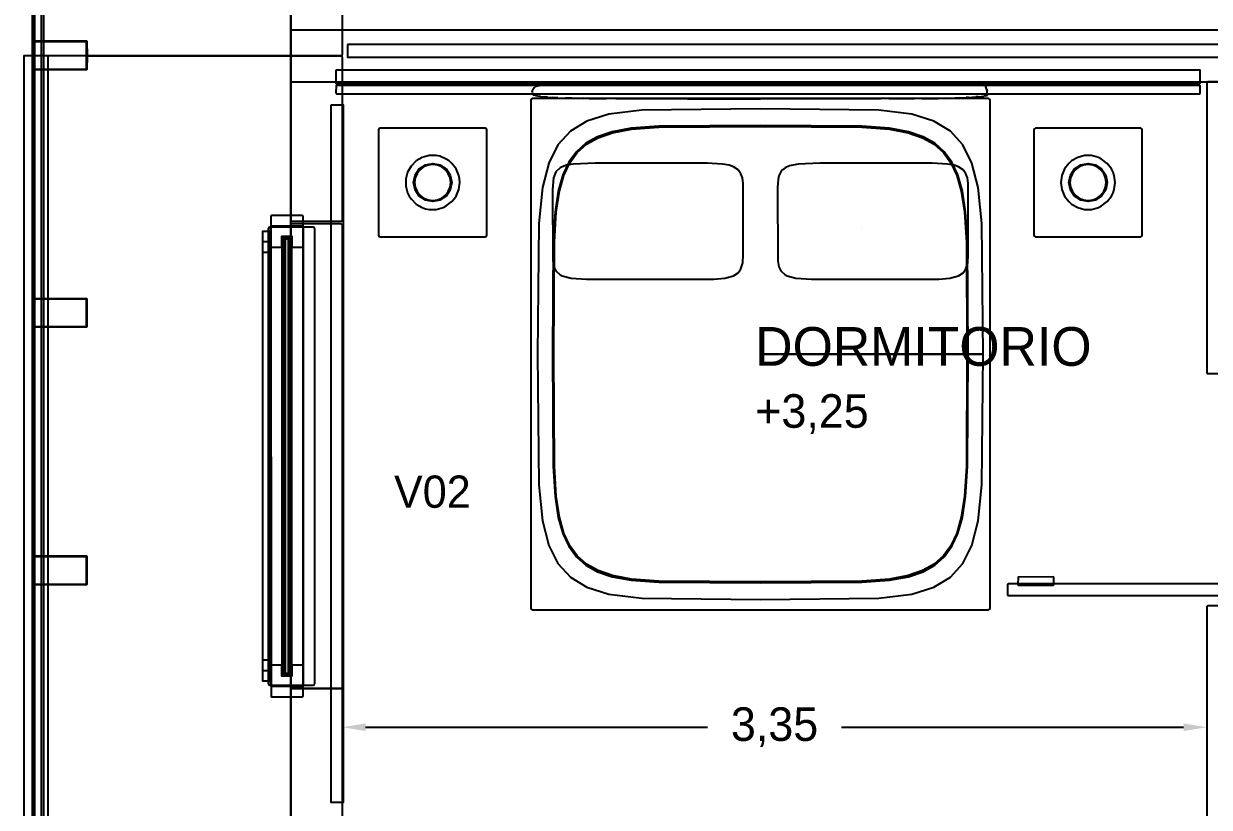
# Model space of a CAD drawing. Header units: metres. Extents: x 132.4 to 143.6, y -13.7 to 1.5.
# Drawn here: x 132.965 to 137.56, y -8.91 to -5.875 of the extents above; entities that cross this region are included whole.
import ezdxf

# ---------------------------------------------------------------- set-up
doc = ezdxf.new("R2010")
doc.units = ezdxf.units.M
for name, color, linetype in [('CORTE', 7, 'Continuous'), ('COTAS', 4, 'Continuous'), ('TEXTOS', 7, 'Continuous'), ('VISTA', 8, 'Continuous')]:
    doc.layers.add(name, color=color, linetype=linetype)
doc.dimstyles.get("Standard").update_dxf_attribs({"dimtxt": 2.5, "dimasz": 2.5, "dimexe": 1.25, "dimexo": 0.625, "dimtad": 1, "dimcen": 2.5, "dimazin": 3, "dimtfac": 1, "dimtmove": 0, "dimatfit": 3})

# ---------------------------------------------------------------- blocks, each defined once
blk = doc.blocks.new('_CLOSEDFILLED')
at = {"color": 0, "linetype": 'BYBLOCK'}
blk.add_solid([(-1, 0.164), (0, 0), (-1, -0.164)], dxfattribs=at)
blk = doc.blocks.new('*D8')
for p, q in [((134.2, -8.6), (134.2, -8.6)), ((134.29, -8.6), (135.615, -8.6)), ((136.135, -8.6), (137.46, -8.6)), ((137.55, -8.6), (137.55, -8.6))]:
    blk.add_line(p, q)
at = {"layer": 'Defpoints'}
for p in [(134.2, -8.6), (134.2, -8.6), (137.55, -8.6)]:
    blk.add_point(p, dxfattribs=at)
at = {"layer": 'COTAS', "xscale": 0.09, "yscale": 0.09, "rotation": 180}
blk.add_blockref('_CLOSEDFILLED', (134.2, -8.6), dxfattribs=at)
at = {"layer": 'COTAS', "xscale": 0.09, "yscale": 0.09}
blk.add_blockref('_CLOSEDFILLED', (137.55, -8.6), dxfattribs=at)
at = {"layer": 'COTAS', "insert": (135.875, -8.6), "char_height": 0.13, "attachment_point": 5}
blk.add_mtext('3,35', dxfattribs=at)

msp = doc.modelspace()

# ---------------------------------------------------------------- linework, layer by layer
at = {"layer": 'CORTE'}
for points in [[(137.6236, -6.1), (137.5545, -6.1), (137.5533, -6.1004), (137.5519, -6.1008), (137.5516, -6.1011), (137.5513, -6.1013), (137.5511, -6.1016), (137.5511, -6.1016), (137.5508, -6.1019), (137.5504, -6.1033), (137.55, -6.1045), (137.55, -6.6957), (137.55, -7.2255), (137.5504, -7.2269), (137.5508, -7.2281), (137.5511, -7.2284), (137.5513, -7.2287), (137.5516, -7.2289), (137.5519, -7.2292), (137.5533, -7.2296), (137.5545, -7.23), (137.6236, -7.23)], [(137.6236, -8.13), (137.5545, -8.13), (137.5533, -8.1304), (137.5519, -8.1308), (137.5516, -8.1311), (137.5513, -8.1313), (137.5511, -8.1316), (137.5511, -8.1316), (137.5508, -8.1319), (137.5504, -8.1333), (137.55, -8.1345), (137.55, -8.5886), (137.55, -8.9955), (137.5504, -8.9969), (137.5508, -8.9981), (137.5511, -8.9984), (137.5513, -8.9987), (137.5516, -8.9989), (137.5519, -8.9992), (137.5533, -8.9996), (137.5545, -9), (137.6236, -9)]]:
    msp.add_lwpolyline(points, dxfattribs=at)
at = {"layer": 'VISTA'}
for p, q in [((134.9742, -6.1122), (134.9799, -6.1111)), ((135.0008, -6.1098), (134.9799, -6.1111)), ((135.0008, -6.1098), (135.0158, -6.1088)), ((135.0538, -6.1078), (135.0158, -6.1088)), ((135.0538, -6.1078), (135.071, -6.1074)), ((135.1201, -6.1064), (135.071, -6.1074)), ((135.1201, -6.1064), (135.1359, -6.1061)), ((135.1905, -6.1054), (135.1359, -6.1061)), ((135.1905, -6.1054), (135.2186, -6.105)), ((135.2948, -6.1047), (135.2186, -6.105)), ((135.2948, -6.1047), (135.3486, -6.1045)), ((135.671, -6.1045), (135.3486, -6.1045)), ((135.671, -6.1045), (135.82, -6.1045)), ((136.1673, -6.1047), (135.82, -6.1045)), ((136.1673, -6.1047), (136.2878, -6.1047)), ((136.3749, -6.1049), (136.2878, -6.1047)), ((136.3749, -6.1049), (136.4215, -6.105)), ((136.4737, -6.1055), (136.4215, -6.105)), ((136.4737, -6.1055), (136.5098, -6.1059)), ((136.5509, -6.1068), (136.5098, -6.1059)), ((136.5509, -6.1068), (136.5699, -6.1073)), ((136.6056, -6.1086), (136.5699, -6.1073)), ((136.6056, -6.1086), (136.6185, -6.109)), ((136.6455, -6.1104), (136.6185, -6.109)), ((136.6455, -6.1104), (136.6605, -6.1111)), ((136.6756, -6.1129), (136.6605, -6.1111)), ((134.9432, -6.1235), (134.935, -6.135)), ((134.9368, -6.1416), (134.935, -6.135)), ((134.9368, -6.1416), (134.9401, -6.1513)), ((134.9479, -6.1527), (134.9401, -6.1513)), ((134.9432, -6.1235), (134.9471, -6.1188)), ((134.9587, -6.1154), (134.9471, -6.1188)), ((134.9479, -6.1527), (134.9622, -6.1557)), ((134.9587, -6.1154), (134.9621, -6.1143)), ((134.9742, -6.1122), (134.9621, -6.1143)), ((134.9679, -6.1563), (134.9622, -6.1557)), ((134.9679, -6.1563), (134.9866, -6.1587)), ((136.6644, -6.1578), (136.6857, -6.1558)), ((136.6756, -6.1129), (136.6858, -6.1141)), ((136.6917, -6.154), (136.6857, -6.1558)), ((136.6919, -6.1173), (136.6858, -6.1141)), ((136.6917, -6.154), (136.7002, -6.1513)), ((136.6919, -6.1173), (136.6944, -6.1188)), ((136.6975, -6.1308), (136.6944, -6.1188)), ((136.6975, -6.1308), (136.6988, -6.135)), ((136.6992, -6.1457), (136.6988, -6.135)), ((136.6992, -6.1457), (136.7002, -6.1513)), ((134.9948, -6.1594), (134.9866, -6.1587)), ((134.9948, -6.1594), (135.0159, -6.1612)), ((135.0356, -6.1618), (135.0159, -6.1612)), ((135.0356, -6.1618), (135.0654, -6.1629)), ((135.0893, -6.1632), (135.0654, -6.1629)), ((135.0893, -6.1632), (135.1362, -6.1639)), ((135.1566, -6.1641), (135.1362, -6.1639)), ((135.1566, -6.1641), (135.2231, -6.1648)), ((135.2603, -6.165), (135.2231, -6.1648)), ((135.2603, -6.165), (135.3487, -6.1655)), ((135.538, -6.1656), (135.3487, -6.1655)), ((135.538, -6.1656), (135.82, -6.1657)), ((135.9742, -6.1655), (135.82, -6.1657)), ((135.9742, -6.1655), (136.2873, -6.1652)), ((136.3174, -6.1651), (136.2873, -6.1652)), ((136.3174, -6.1651), (136.4169, -6.1648)), ((136.4447, -6.1646), (136.4169, -6.1648)), ((136.4447, -6.1646), (136.5097, -6.1641)), ((136.5359, -6.1636), (136.5097, -6.1641)), ((136.5359, -6.1636), (136.5748, -6.1629)), ((136.5888, -6.1622), (136.5748, -6.1629)), ((136.5888, -6.1622), (136.618, -6.161)), ((136.6268, -6.1604), (136.618, -6.161)), ((136.6268, -6.1604), (136.6545, -6.1587)), ((136.6644, -6.1578), (136.6545, -6.1587))]:
    msp.add_line(p, q, dxfattribs=at)
for points in [[(132.9975, -12.9783), (132.9992, -12.98), (133.0408, -12.98), (133.0425, -12.9783), (133.0425, -5.0017), (133.0408, -5), (132.9982, -5.0003), (132.9975, -12.9783)], [(133.209, -5.9425), (133.211, -6), (133.9997, -5.9997), (133.9997, -5.0003), (133.2103, -5.0003), (133.2097, -5.2097), (133, -5.211), (133, -5.9415), (133.209, -5.9425)], [(133.006, -12.9783), (133.0077, -12.98), (133.0323, -12.98), (133.034, -12.9783), (133.034, -5.0017), (133.0323, -5), (133.0067, -5.0003), (133.006, -12.9783)], [(133.2097, -6.0522), (133.2097, -5.9428), (133.0003, -5.9428), (133.0003, -6.0522), (133.2097, -6.0522)], [(133.002, -6.0505), (133.208, -6.0505), (133.208, -5.9445), (133.002, -5.9445), (133.002, -6.0505)], [(134.22, -5.955), (134.22, -6.005), (141.78, -6.005), (141.78, -5.955), (134.22, -5.955)], [(132.965, -13), (133.06, -13), (133.06, -6), (132.965, -6), (132.965, -13)], [(133, -12), (134, -12), (134, -11.69), (133.765, -11.69), (133.765, -9.03), (134, -9.03), (134, -6), (133, -6), (133, -12)], [(133.9997, -5.9997), (133.9997, -5.9997), (133.9997, -5.9997), (133.9997, -5.9997)], [(134.001, -6.0017), (134.0008, -6.0019), (134.0003, -6.0034), (134, -6.0045), (134, -6.3793), (134, -6.6355), (134.0005, -6.637), (134.0008, -6.6381), (134.0011, -6.6384), (134.0013, -6.6387), (134.0017, -6.639), (134.0019, -6.6392), (134.0034, -6.6397), (134.0045, -6.64), (134.118, -6.64), (134.1955, -6.64), (134.197, -6.6395), (134.1981, -6.6392), (134.1984, -6.6389), (134.1987, -6.6387), (134.1989, -6.6384), (134.1992, -6.6381), (134.1995, -6.637), (134.2, -6.6355), (134.2, -6.3793), (134.2, -6.0045), (134.1997, -6.0034), (134.1992, -6.0019), (134.199, -6.0017), (134.1987, -6.0013), (134.1984, -6.0011), (134.1981, -6.0008), (134.197, -6.0005), (134.1955, -6), (134.118, -6), (134.0045, -6), (134.0034, -6.0003), (134.0019, -6.0008), (134.0017, -6.001), (134.0013, -6.0013), (134.001, -6.0017)], [(133.0003, -6.0528), (133.0003, -6.0528), (133.0003, -6.0528), (133.0003, -6.0528)], [(134.175, -6.055), (134.175, -6.105), (137.525, -6.105), (137.525, -6.055), (134.175, -6.055)], [(134.175, -6.144), (134.177, -6.146), (137.523, -6.146), (137.525, -6.144), (137.525, -6.116), (137.523, -6.114), (134.1758, -6.1144), (134.175, -6.144)], [(134.155, -6.19), (134.155, -8.89), (134.205, -8.89), (134.205, -6.19), (134.155, -6.19)], [(134.93, -8.139), (134.9318, -8.1432), (134.936, -8.145), (136.704, -8.145), (136.7082, -8.1432), (136.71, -8.139), (136.71, -6.171), (136.7082, -6.1668), (136.704, -6.165), (134.936, -6.165), (134.9318, -6.1668), (134.93, -6.171), (134.93, -8.139)], [(135.0837, -8.0185), (135.1473, -8.0574), (135.2333, -8.0844), (135.3603, -8.1002), (135.82, -8.1054), (136.2797, -8.1002), (136.4067, -8.0844), (136.4927, -8.0574), (136.5563, -8.0185), (136.6043, -7.9656), (136.6397, -7.8955), (136.6642, -7.8009), (136.6786, -7.661), (136.6833, -7.155), (135.82, -7.155), (136.6833, -7.155), (136.6786, -6.649), (136.6642, -6.5091), (136.6397, -6.4145), (136.6043, -6.3444), (136.5563, -6.2915), (136.4927, -6.2526), (136.4067, -6.2256), (136.2797, -6.2098), (135.82, -6.2046), (135.3603, -6.2098), (135.2333, -6.2256), (135.1473, -6.2526), (135.0837, -6.2915), (135.0357, -6.3444), (135.0003, -6.4145), (134.9758, -6.5091), (134.9614, -6.649), (134.9567, -7.155), (134.9614, -7.661), (134.9758, -7.8009), (135.0003, -7.8955), (135.0357, -7.9656), (135.0837, -8.0185)], [(134.34, -6.694), (134.3418, -6.6982), (134.346, -6.7), (134.754, -6.7), (134.7582, -6.6982), (134.76, -6.694), (134.76, -6.286), (134.7582, -6.2818), (134.754, -6.28), (134.346, -6.28), (134.3418, -6.2818), (134.34, -6.286), (134.34, -6.694)], [(135.0173, -7.5884), (135.0246, -7.7059), (135.0369, -7.787), (135.0545, -7.8492), (135.0777, -7.899), (135.1072, -7.9394), (135.1439, -7.9719), (135.1892, -7.9975), (135.2458, -8.0168), (135.3195, -8.0304), (135.4263, -8.0384), (135.82, -8.0411), (136.2137, -8.0384), (136.3205, -8.0304), (136.3942, -8.0168), (136.4508, -7.9975), (136.4961, -7.9719), (136.5328, -7.9394), (136.5623, -7.899), (136.5855, -7.8492), (136.6031, -7.787), (136.6154, -7.7059), (136.6227, -7.5884), (136.6251, -7.155), (136.6226, -7.155), (136.6251, -7.155), (136.6227, -6.7216), (136.6154, -6.6041), (136.6031, -6.523), (136.5855, -6.4608), (136.5623, -6.411), (136.5328, -6.3706), (136.4961, -6.3381), (136.4508, -6.3125), (136.3942, -6.2932), (136.3205, -6.2796), (136.2137, -6.2716), (135.82, -6.2689), (135.4263, -6.2716), (135.3195, -6.2796), (135.2458, -6.2932), (135.1892, -6.3125), (135.1439, -6.3381), (135.1072, -6.3706), (135.0777, -6.411), (135.0545, -6.4608), (135.0369, -6.523), (135.0246, -6.6041), (135.0173, -6.7216), (135.0149, -7.155), (135.0173, -7.5884)], [(135.32, -8.026), (135.2469, -8.0126), (135.191, -7.9935), (135.1464, -7.9683), (135.1105, -7.9364), (135.0815, -7.8968), (135.0586, -7.8477), (135.0412, -7.7861), (135.029, -7.7055), (135.0217, -7.5884), (135.0193, -7.155), (135.0217, -6.7216), (135.029, -6.6045), (135.0412, -6.5239), (135.0586, -6.4623), (135.0815, -6.4132), (135.1105, -6.3736), (135.1464, -6.3417), (135.191, -6.3165), (135.2469, -6.2974), (135.32, -6.284), (135.4264, -6.276), (135.82, -6.2733), (136.2136, -6.276), (136.32, -6.284), (136.3931, -6.2974), (136.449, -6.3165), (136.4936, -6.3417), (136.5295, -6.3736), (136.5585, -6.4132), (136.5814, -6.4623), (136.5988, -6.5239), (136.611, -6.6045), (136.6183, -6.7216), (136.6207, -7.155), (136.6183, -7.5884), (136.611, -7.7055), (136.5988, -7.7861), (136.5814, -7.8477), (136.5585, -7.8968), (136.5295, -7.9364), (136.4936, -7.9683), (136.449, -7.9935), (136.3931, -8.0126), (136.32, -8.026), (136.2136, -8.034), (135.82, -8.0367), (135.4264, -8.034), (135.32, -8.026)], [(136.88, -6.694), (136.8818, -6.6982), (136.886, -6.7), (137.294, -6.7), (137.2982, -6.6982), (137.3, -6.694), (137.3, -6.286), (137.2982, -6.2818), (137.294, -6.28), (136.886, -6.28), (136.8818, -6.2818), (136.88, -6.286), (136.88, -6.694)], [(134.4459, -6.4763), (134.4459, -6.5037), (134.453, -6.5302), (134.4591, -6.5425), (134.4667, -6.5539), (134.4861, -6.5733), (134.5098, -6.587), (134.5228, -6.5914), (134.5363, -6.5941), (134.5637, -6.5941), (134.5902, -6.587), (134.6025, -6.5809), (134.6242, -6.5642), (134.6333, -6.5539), (134.6409, -6.5425), (134.6514, -6.5172), (134.655, -6.49), (134.6541, -6.4763), (134.6514, -6.4628), (134.6409, -6.4375), (134.6242, -6.4158), (134.6139, -6.4067), (134.6025, -6.3991), (134.5772, -6.3886), (134.5637, -6.3859), (134.5363, -6.3859), (134.5098, -6.393), (134.4975, -6.3991), (134.4861, -6.4067), (134.4667, -6.4261), (134.453, -6.4498), (134.4459, -6.4763)], [(136.9886, -6.4628), (136.985, -6.49), (136.9886, -6.5172), (136.993, -6.5302), (136.9991, -6.5425), (137.0158, -6.5642), (137.0261, -6.5733), (137.0498, -6.587), (137.0763, -6.5941), (137.09, -6.595), (137.1037, -6.5941), (137.1302, -6.587), (137.1425, -6.5809), (137.1642, -6.5642), (137.1809, -6.5425), (137.187, -6.5302), (137.1914, -6.5172), (137.195, -6.49), (137.1914, -6.4628), (137.187, -6.4498), (137.1809, -6.4375), (137.1642, -6.4158), (137.1425, -6.3991), (137.1302, -6.393), (137.1037, -6.3859), (137.09, -6.385), (137.0763, -6.3859), (137.0498, -6.393), (137.0261, -6.4067), (137.0158, -6.4158), (136.9991, -6.4375), (136.9886, -6.4628)], [(134.4977, -6.5423), (134.4816, -6.5183), (134.476, -6.49), (134.4816, -6.4617), (134.4977, -6.4377), (134.5217, -6.4216), (134.55, -6.416), (134.5783, -6.4216), (134.6023, -6.4377), (134.6184, -6.4617), (134.624, -6.49), (134.6184, -6.5183), (134.6023, -6.5423), (134.5783, -6.5584), (134.55, -6.564), (134.5217, -6.5584), (134.4977, -6.5423)], [(134.55, -6.42), (134.5319, -6.4224), (134.515, -6.4294), (134.5005, -6.4405), (134.4894, -6.455), (134.4824, -6.4719), (134.48, -6.49), (134.4824, -6.5081), (134.4894, -6.525), (134.5005, -6.5395), (134.515, -6.5506), (134.5319, -6.5576), (134.55, -6.56), (134.5681, -6.5576), (134.585, -6.5506), (134.5995, -6.5395), (134.6106, -6.525), (134.6176, -6.5081), (134.62, -6.49), (134.6176, -6.4719), (134.6106, -6.455), (134.5995, -6.4405), (134.585, -6.4294), (134.5681, -6.4224), (134.55, -6.42)], [(135.0155, -6.7933), (135.02, -6.8163), (135.0277, -6.8317), (135.0436, -6.847), (135.0521, -6.851), (135.0862, -6.8603), (135.1457, -6.8645), (135.6393, -6.864), (135.6818, -6.8603), (135.7159, -6.851), (135.7337, -6.8393), (135.7449, -6.824), (135.7516, -6.801), (135.7537, -6.7703), (135.7531, -6.4943), (135.7502, -6.4713), (135.7449, -6.456), (135.7337, -6.4407), (135.7159, -6.429), (135.6989, -6.4233), (135.6733, -6.4185), (135.6138, -6.4154), (135.1798, -6.4151), (135.0947, -6.4185), (135.0691, -6.4233), (135.0521, -6.429), (135.0436, -6.433), (135.0277, -6.4483), (135.0178, -6.4713), (135.0142, -6.5173), (135.0155, -6.7933)], [(135.8875, -6.7933), (135.892, -6.8163), (135.8997, -6.8317), (135.9156, -6.847), (135.9241, -6.851), (135.9581, -6.8603), (136.0177, -6.8645), (136.5113, -6.864), (136.5539, -6.8603), (136.5879, -6.851), (136.6057, -6.8393), (136.6169, -6.824), (136.6236, -6.801), (136.6257, -6.7703), (136.6251, -6.4943), (136.6222, -6.4713), (136.6169, -6.456), (136.6057, -6.4407), (136.5879, -6.429), (136.5709, -6.4233), (136.5453, -6.4185), (136.4858, -6.4154), (136.0518, -6.4151), (135.9667, -6.4185), (135.9326, -6.4258), (135.9156, -6.433), (135.9063, -6.4407), (135.8997, -6.4483), (135.892, -6.4637), (135.8884, -6.479), (135.8863, -6.5097), (135.8875, -6.7933)], [(137.0377, -6.5423), (137.0216, -6.5183), (137.016, -6.49), (137.0216, -6.4617), (137.0377, -6.4377), (137.0617, -6.4216), (137.09, -6.416), (137.1183, -6.4216), (137.1423, -6.4377), (137.1584, -6.4617), (137.164, -6.49), (137.1584, -6.5183), (137.1423, -6.5423), (137.1183, -6.5584), (137.09, -6.564), (137.0617, -6.5584), (137.0377, -6.5423)], [(137.09, -6.42), (137.0719, -6.4224), (137.055, -6.4294), (137.0405, -6.4405), (137.0294, -6.455), (137.0224, -6.4719), (137.02, -6.49), (137.0224, -6.5081), (137.0294, -6.525), (137.0405, -6.5395), (137.055, -6.5506), (137.0719, -6.5576), (137.09, -6.56), (137.1081, -6.5576), (137.125, -6.5506), (137.1395, -6.5395), (137.1506, -6.525), (137.1576, -6.5081), (137.16, -6.49), (137.1576, -6.4719), (137.1506, -6.455), (137.1395, -6.4405), (137.125, -6.4294), (137.1081, -6.4224), (137.09, -6.42)], [(137.0035, -6.4542), (137.0035, -6.4542), (137.0035, -6.4542), (137.0035, -6.4542)], [(137.0037, -6.4786), (137.0037, -6.4786), (137.0037, -6.4786), (137.0037, -6.4786)], [(134.4631, -6.5014), (134.4631, -6.5014), (134.4631, -6.5014), (134.4631, -6.5014)], [(134.6425, -6.5283), (134.6425, -6.5283), (134.6425, -6.5283), (134.6425, -6.5283)], [(133.9237, -8.4808), (133.9265, -8.482), (134.0435, -8.482), (134.0463, -8.4808), (134.0475, -8.478), (134.0475, -6.622), (134.0463, -6.6192), (134.0435, -6.618), (133.9265, -6.618), (133.9237, -6.6192), (133.9225, -6.622), (133.9237, -8.4808)], [(133.9234, -6.6605), (133.9232, -6.6607), (133.9227, -6.6623), (133.9225, -6.663), (133.9225, -6.7136), (133.9225, -6.737), (133.923, -6.7386), (133.9232, -6.7393), (133.9235, -6.7397), (133.9237, -6.7398), (133.924, -6.7401), (133.9242, -6.7403), (133.9258, -6.7408), (133.9265, -6.741), (133.9655, -6.741), (133.9655, -6.698), (134.0045, -6.698), (134.0045, -6.741), (134.0065, -6.741), (134.0435, -6.741), (134.0451, -6.7405), (134.0458, -6.7403), (134.0462, -6.74), (134.0463, -6.7398), (134.0465, -6.7397), (134.0468, -6.7393), (134.047, -6.7386), (134.0475, -6.737), (134.0475, -6.7136), (134.0475, -6.663), (134.0473, -6.6623), (134.0468, -6.6607), (134.0466, -6.6605), (134.0463, -6.6602), (134.0462, -6.66), (134.0458, -6.6597), (134.0451, -6.6595), (134.0435, -6.659), (134.0065, -6.659), (133.9265, -6.659), (133.9258, -6.6592), (133.9242, -6.6597), (133.924, -6.6599), (133.9237, -6.6602), (133.9234, -6.6605)], [(133.9242, -6.6197), (133.924, -6.6202), (133.924, -6.6195), (133.9242, -6.6197)], [(134, -8.4455), (134.0045, -8.45), (134.1955, -8.45), (134.2, -8.4455), (134.2, -6.6545), (134.1955, -6.65), (134.0045, -6.65), (134, -6.6545), (134, -8.4455)], [(134.0458, -6.6197), (134.0453, -6.6195), (134.046, -6.6195), (134.0458, -6.6197)], [(133.92, -6.76), (133.92, -6.7382), (133.92, -6.68), (133.9118, -6.68), (133.89, -6.68), (133.89, -6.7018), (133.89, -6.76), (133.8982, -6.76), (133.92, -6.76)], [(133.913, -8.4309), (133.9148, -8.4351), (133.919, -8.4369), (134.087, -8.4369), (134.0912, -8.4351), (134.093, -8.4309), (134.093, -6.6691), (134.0912, -6.6649), (134.087, -6.6631), (133.919, -6.6631), (133.9148, -6.6649), (133.913, -6.6691), (133.913, -8.4309)], [(133.9215, -8.4369), (133.9225, -8.4369), (133.9225, -6.6631), (133.9215, -8.4369)], [(133.9225, -8.4369), (134.0475, -8.4369), (134.0475, -6.6631), (133.9225, -6.6631), (133.9225, -8.4369)], [(133.9655, -8.4), (133.9675, -8.4), (133.9675, -6.7), (133.9655, -6.7), (133.9655, -8.4)], [(133.9655, -6.7), (133.9655, -6.712), (133.9675, -6.712), (133.9675, -6.7), (133.9655, -6.7)], [(133.9765, -8.4), (133.9765, -7.8606), (133.9765, -6.7), (133.9736, -6.7), (133.9675, -6.7), (133.9675, -7.2394), (133.9675, -8.4), (133.9704, -8.4), (133.9765, -8.4)], [(133.9765, -8.4), (133.9785, -8.4), (133.9785, -6.7), (133.9765, -6.7), (133.9765, -8.4)], [(133.9765, -6.7), (133.9765, -6.712), (133.9785, -6.712), (133.9785, -6.7), (133.9765, -6.7)], [(133.9785, -8.3974), (133.9915, -8.3974), (133.9915, -6.7025), (133.9785, -6.7025), (133.9785, -8.3974)], [(133.9785, -6.7025), (133.9785, -6.7085), (133.9915, -6.7085), (133.9915, -6.7025), (133.9785, -6.7025)], [(133.9915, -8.3974), (133.9935, -8.3974), (133.9935, -6.7025), (133.9915, -6.7025), (133.9915, -8.3974)], [(133.9915, -6.7025), (133.9915, -6.7146), (133.9935, -6.7146), (133.9935, -6.7025), (133.9915, -6.7025)], [(134.0025, -8.3974), (134.0025, -7.8606), (134.0025, -6.7025), (133.9996, -6.7025), (133.9935, -6.7025), (133.9935, -7.2394), (133.9935, -8.3974), (133.9964, -8.3974), (134.0025, -8.3974)], [(134.0025, -8.3974), (134.0045, -8.3974), (134.0045, -6.7025), (134.0025, -6.7025), (134.0025, -8.3974)], [(134.0025, -6.7025), (134.0025, -6.7146), (134.0045, -6.7146), (134.0045, -6.7025), (134.0025, -6.7025)], [(134.0475, -8.4369), (134.0485, -8.4369), (134.0485, -6.6631), (134.0475, -8.4369)], [(136.2119, -6.6638), (136.2119, -6.6638), (136.2119, -6.6638), (136.2119, -6.6638)], [(133.89, -6.72), (133.89, -8.38), (133.92, -8.38), (133.92, -6.72), (133.89, -6.72)], [(133.2097, -7.0497), (133.2097, -6.9403), (133.0003, -6.9403), (133.0003, -7.0497), (133.2097, -7.0497)], [(133.208, -7.048), (133.208, -6.942), (133.002, -6.942), (133.002, -7.048), (133.208, -7.048)], [(135.82, -7.155), (135.82, -7.155), (135.82, -7.155), (135.82, -7.155)], [(135.82, -7.155), (135.82, -7.155), (135.82, -7.155), (135.82, -7.155)], [(135.82, -7.155), (135.82, -7.155), (135.82, -7.155), (135.82, -7.155)], [(135.82, -7.155), (135.82, -7.155), (135.82, -7.155), (135.82, -7.155)], [(133.0003, -7.9372), (133.0003, -7.9372), (133.0003, -7.9372), (133.0003, -7.9372)], [(133.2097, -8.0472), (133.2097, -7.9378), (133.0003, -7.9378), (133.0003, -8.0472), (133.2097, -8.0472)], [(133.208, -8.0455), (133.208, -7.9395), (133.002, -7.9395), (133.002, -8.0455), (133.208, -8.0455)], [(136.5471, -7.9189), (136.5471, -7.9189), (136.5471, -7.9189), (136.5471, -7.9189)], [(135.0667, -7.9843), (135.0667, -7.9843), (135.0667, -7.9843), (135.0667, -7.9843)], [(135.283, -8.0215), (135.283, -8.0215), (135.283, -8.0215), (135.283, -8.0215)], [(136.8175, -8.0475), (136.8195, -8.0495), (136.9555, -8.0495), (136.9575, -8.0475), (136.9575, -8.0195), (136.9555, -8.0175), (136.8185, -8.0181), (136.8175, -8.0475)], [(133.92, -8.42), (133.92, -8.3982), (133.92, -8.34), (133.9118, -8.34), (133.89, -8.34), (133.89, -8.3618), (133.89, -8.42), (133.8982, -8.42), (133.92, -8.42)], [(133.9234, -8.3605), (133.9232, -8.3607), (133.9227, -8.3623), (133.9225, -8.363), (133.9225, -8.4136), (133.9225, -8.437), (133.923, -8.4386), (133.9232, -8.4393), (133.9235, -8.4397), (133.9237, -8.4398), (133.924, -8.4401), (133.9242, -8.4403), (133.9258, -8.4408), (133.9265, -8.441), (134.0065, -8.441), (134.0435, -8.441), (134.0451, -8.4405), (134.0458, -8.4403), (134.0462, -8.44), (134.0463, -8.4398), (134.0465, -8.4397), (134.0468, -8.4393), (134.047, -8.4386), (134.0475, -8.437), (134.0475, -8.4136), (134.0475, -8.363), (134.0473, -8.3623), (134.0468, -8.3607), (134.0466, -8.3605), (134.0463, -8.3602), (134.0462, -8.36), (134.0458, -8.3597), (134.0451, -8.3595), (134.0435, -8.359), (134.0065, -8.359), (134.0045, -8.359), (134.0045, -8.402), (133.9655, -8.402), (133.9655, -8.359), (133.9265, -8.359), (133.9258, -8.3592), (133.9242, -8.3597), (133.924, -8.3599), (133.9237, -8.3602), (133.9234, -8.3605)], [(133.9655, -8.388), (133.9655, -8.4), (133.9675, -8.4), (133.9675, -8.388), (133.9655, -8.388)], [(133.9765, -8.388), (133.9765, -8.4), (133.9785, -8.4), (133.9785, -8.388), (133.9765, -8.388)], [(133.9785, -8.3915), (133.9785, -8.3974), (133.9915, -8.3974), (133.9915, -8.3915), (133.9785, -8.3915)], [(133.9915, -8.3855), (133.9915, -8.3974), (133.9935, -8.3974), (133.9935, -8.3855), (133.9915, -8.3855)], [(134.0025, -8.3855), (134.0025, -8.3974), (134.0045, -8.3974), (134.0045, -8.3855), (134.0025, -8.3855)], [(133.9242, -8.4803), (133.9247, -8.4805), (133.924, -8.4805), (133.9242, -8.4803)], [(134.046, -8.4805), (134.0453, -8.4805), (134.0458, -8.4803), (134.046, -8.4805)]]:
    msp.add_lwpolyline(points, close=True, dxfattribs=at)
for points in [[(134, -5.7645), (134, -5.9017), (134, -5.9955), (134.0005, -5.997), (134.0008, -5.9981), (134.0011, -5.9984), (134.0013, -5.9987), (134.0017, -5.999), (134.0019, -5.9992), (134.0034, -5.9997), (134.0045, -6), (134.118, -6), (134.1955, -6), (134.197, -5.9995), (134.1981, -5.9992), (134.1984, -5.9989), (134.1987, -5.9987), (134.1989, -5.9984), (134.1992, -5.9981), (134.1995, -5.997), (134.2, -5.9955), (134.2, -5.9017), (134.2, -5.7645)], [(138.7513, -5.9), (134.0045, -5.9), (134.0034, -5.9003), (134.0019, -5.9008), (134.0017, -5.901), (134.0013, -5.9013), (134.001, -5.9017), (134.001, -5.9017), (134.0008, -5.9019), (134.0003, -5.9034), (134, -5.9045), (134, -6.018), (134, -6.0955), (134.0005, -6.097), (134.0008, -6.0981), (134.0011, -6.0984), (134.0013, -6.0987), (134.0017, -6.099), (134.0019, -6.0992), (134.0034, -6.0997), (134.0045, -6.1), (138.7513, -6.1)], [(134.0001, -9.029), (133.9997, -6.0003), (133.211, -6), (133.209, -6.0525), (133.0003, -6.0528), (133.001, -6.94), (133.21, -6.941), (133.21, -6.941), (133.2097, -7.0497), (133, -7.051), (133, -7.9365), (133.0003, -7.9372), (133.001, -7.9375), (133.21, -7.9385), (133.2097, -8.0472), (133, -8.0485), (133, -8.934)], [(137.594, -8.045), (137.1276, -8.045), (136.781, -8.045), (136.7798, -8.0454), (136.779, -8.0456), (136.7787, -8.0459), (136.7785, -8.046), (136.7783, -8.0463), (136.7781, -8.0465), (136.7778, -8.0476), (136.7775, -8.0485), (136.7775, -8.0703), (136.7775, -8.0865), (136.7779, -8.0877), (136.7781, -8.0885), (136.7784, -8.0888), (136.7785, -8.089), (136.7787, -8.0891), (136.7787, -8.0891), (136.779, -8.0894), (136.7798, -8.0896), (136.781, -8.09), (137.1276, -8.09), (137.594, -8.09)], [(134.2, -9.0655), (134.2, -8.8174), (134.2, -8.4545), (134.1997, -8.4534), (134.1992, -8.4519), (134.199, -8.4517), (134.1987, -8.4513), (134.1984, -8.4511), (134.1981, -8.4508), (134.197, -8.4505), (134.1955, -8.45), (134.118, -8.45), (134.0045, -8.45), (134.0034, -8.4503), (134.0019, -8.4508), (134.0017, -8.451), (134.0013, -8.4513), (134.001, -8.4517), (134.001, -8.4517), (134.0008, -8.4519), (134.0003, -8.4534), (134, -8.4545), (134, -8.8174), (134, -9.0655)]]:
    msp.add_lwpolyline(points, dxfattribs=at)

# ---------------------------------------------------------------- texts
at = {"layer": 'TEXTOS'}
for s, height, p in [('DORMITORIO', 0.15, (135.8, -7.2)), ('+3,25', 0.13, (135.8, -7.44)), ('V02', 0.125, (134.4, -7.75))]:
    msp.add_text(s, height=height, dxfattribs=at).set_placement(p)

# ---------------------------------------------------------------- dimensions: what is measured, and where the dimension line sits
at = {"layer": 'COTAS'}
dim = msp.add_linear_dim(base=(134.2, -8.6), p1=(134.2, -8.6), p2=(137.55, -8.6), dimstyle='Standard', override={"dimtxt": 0.13, "dimasz": 0.09}, dxfattribs=at)
dim.commit()
dim.dimension.update_dxf_attribs({"geometry": '*D8', "text_midpoint": (135.875, -8.6)})

doc.saveas('drawing.dxf')
